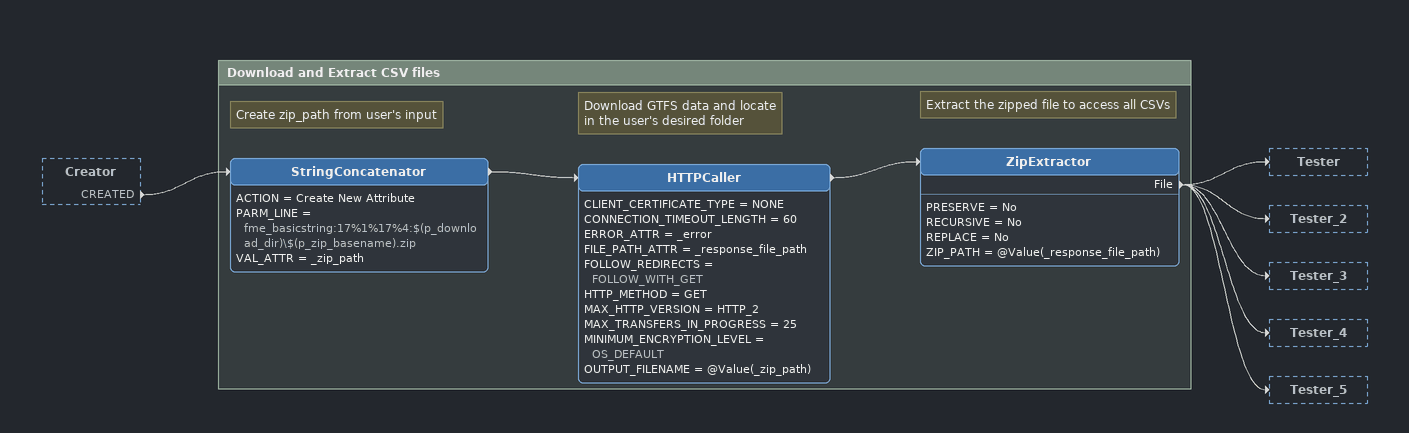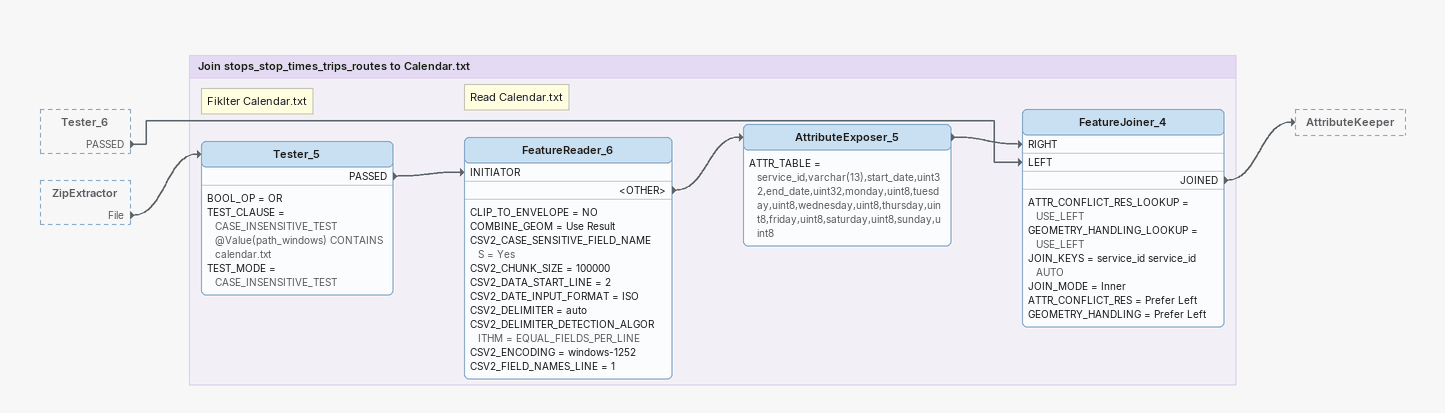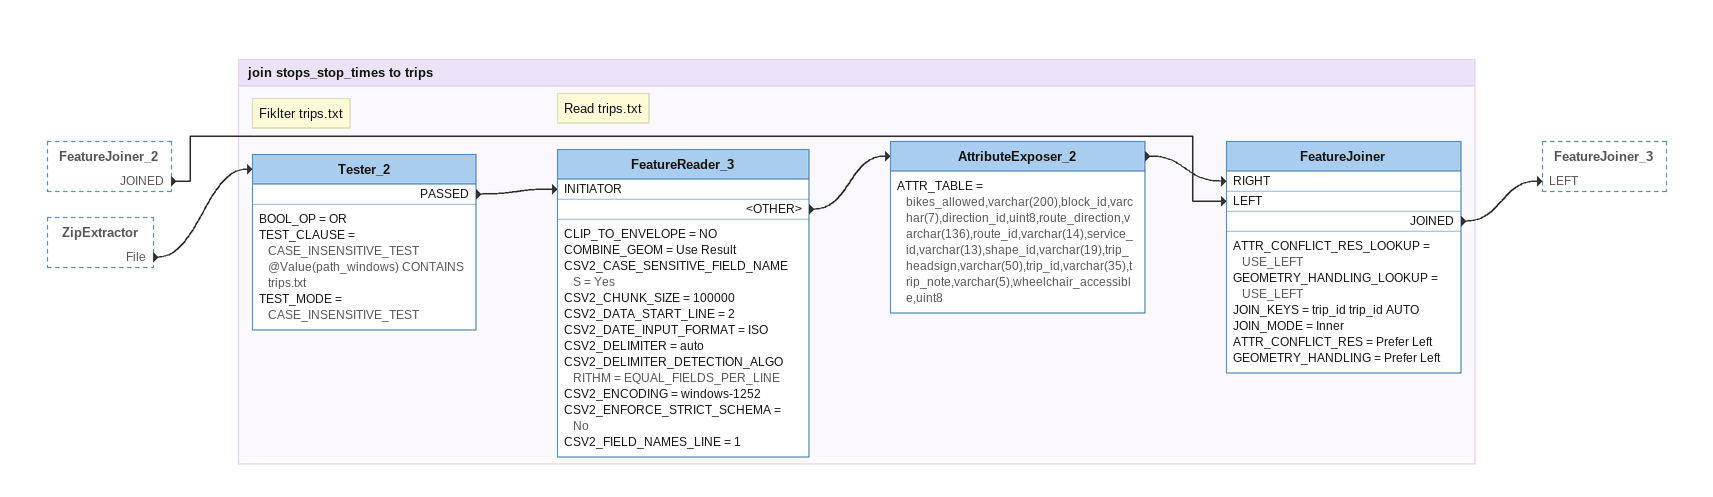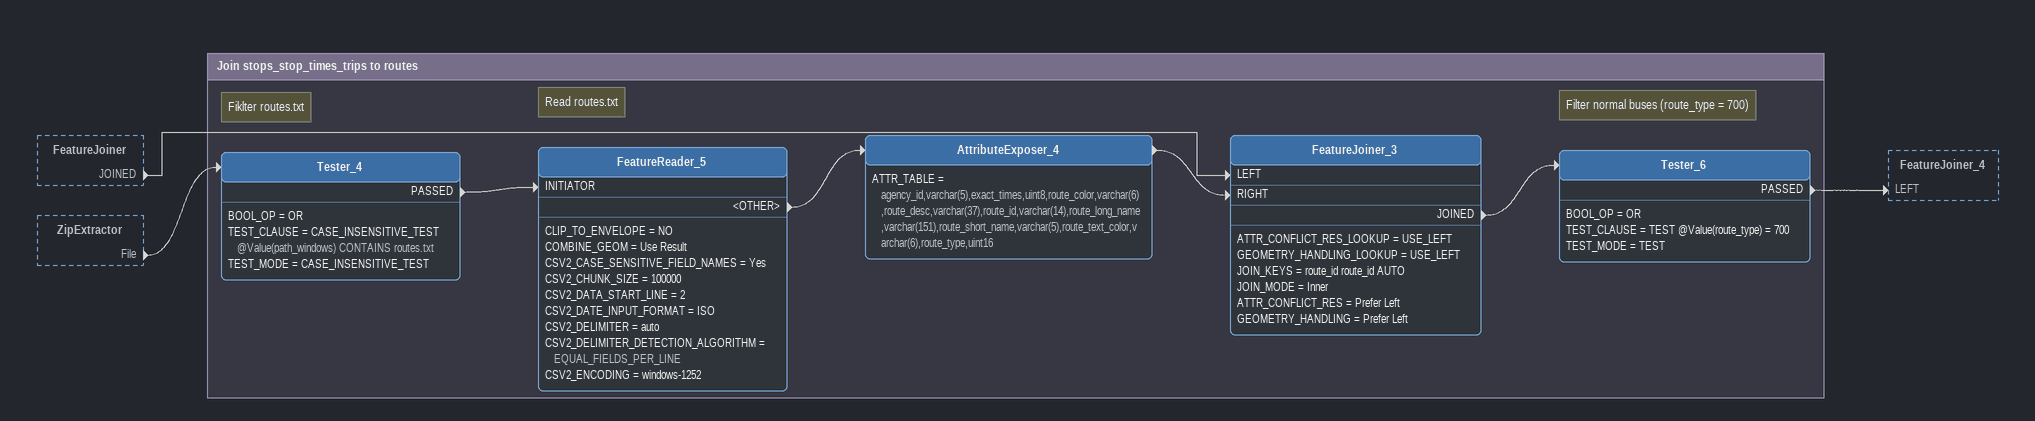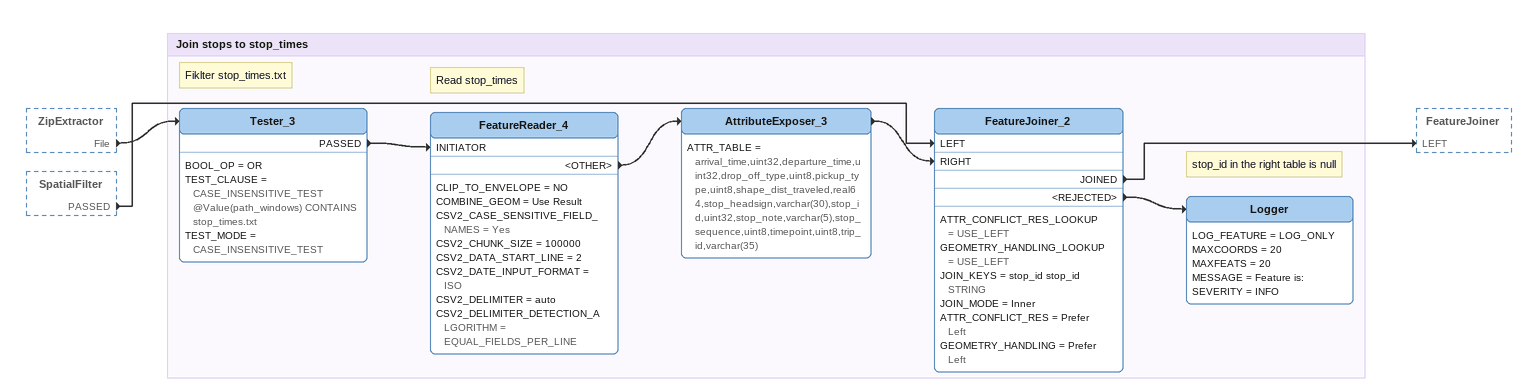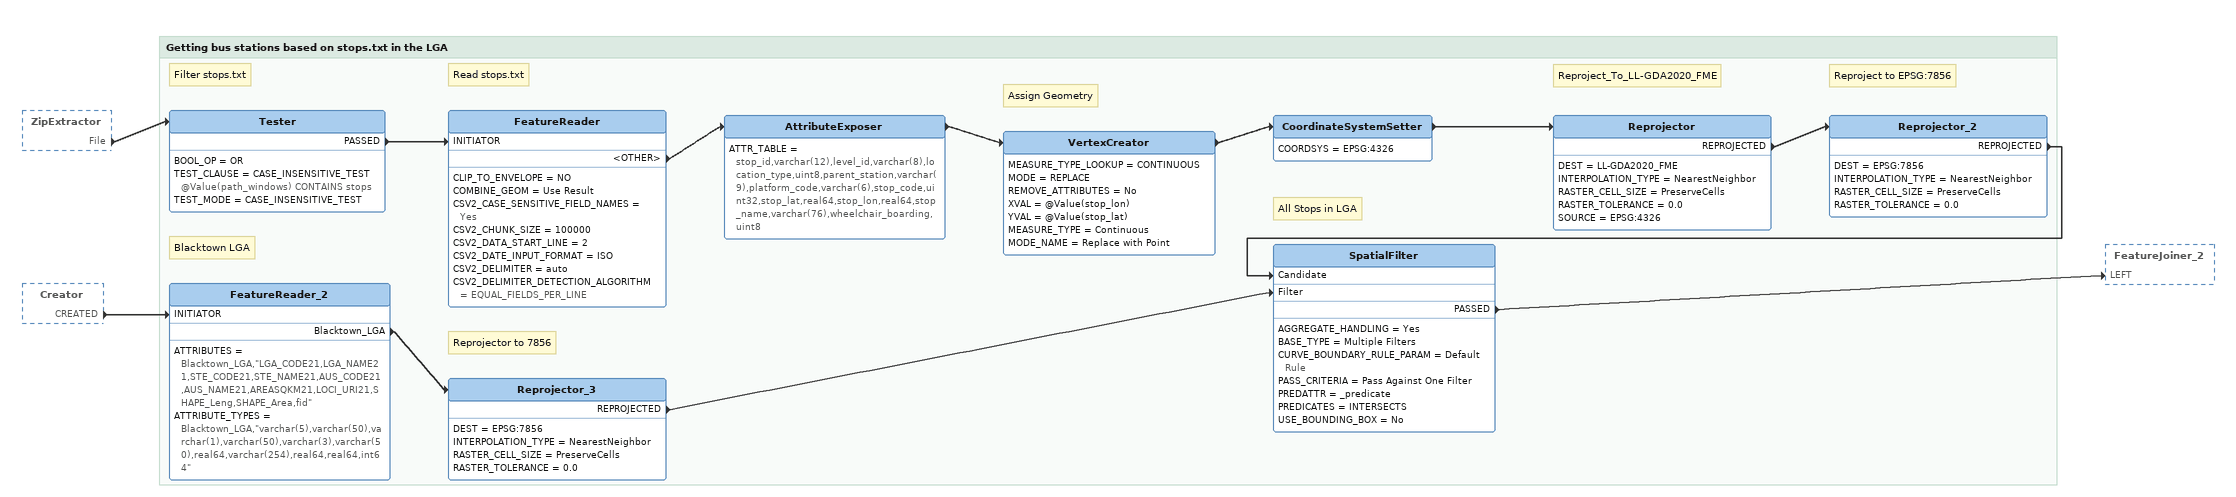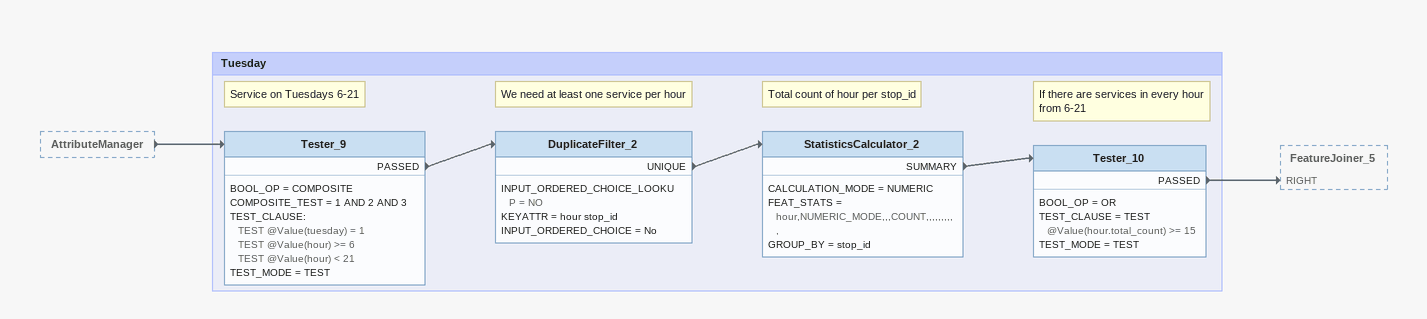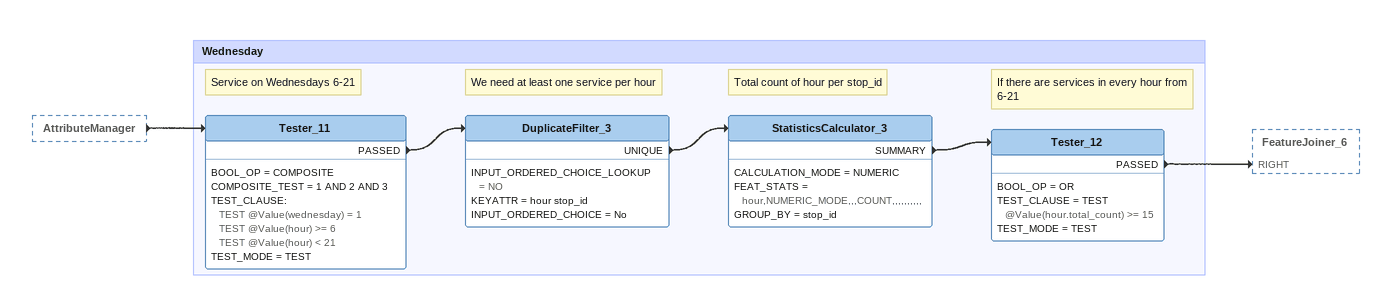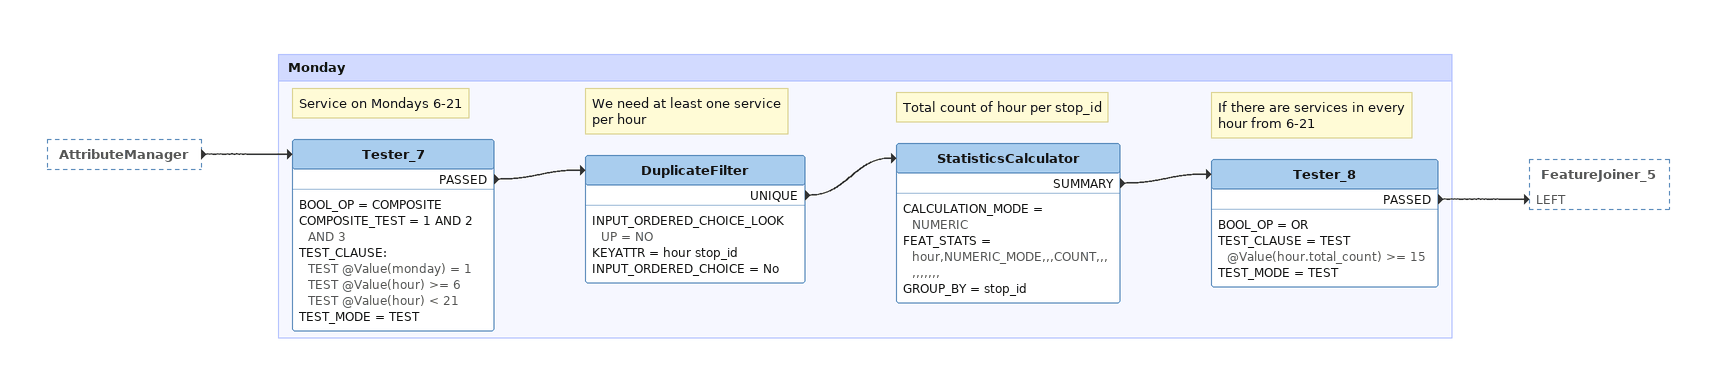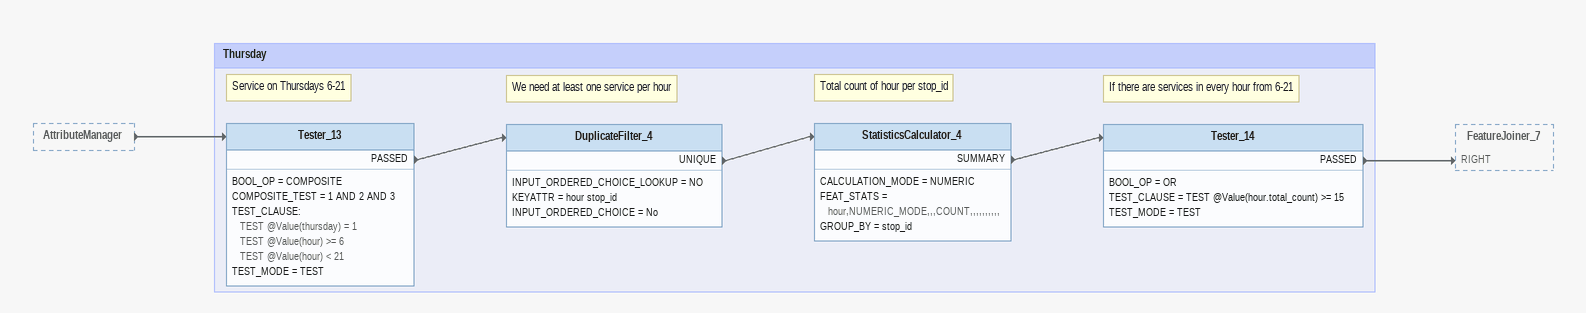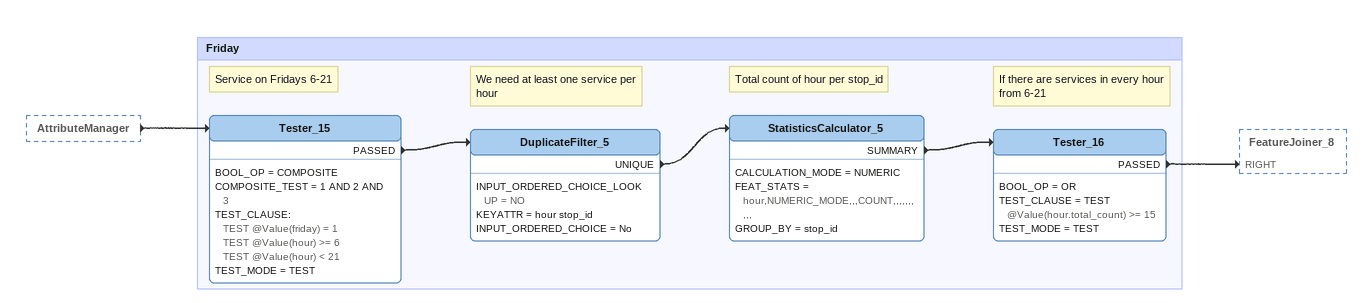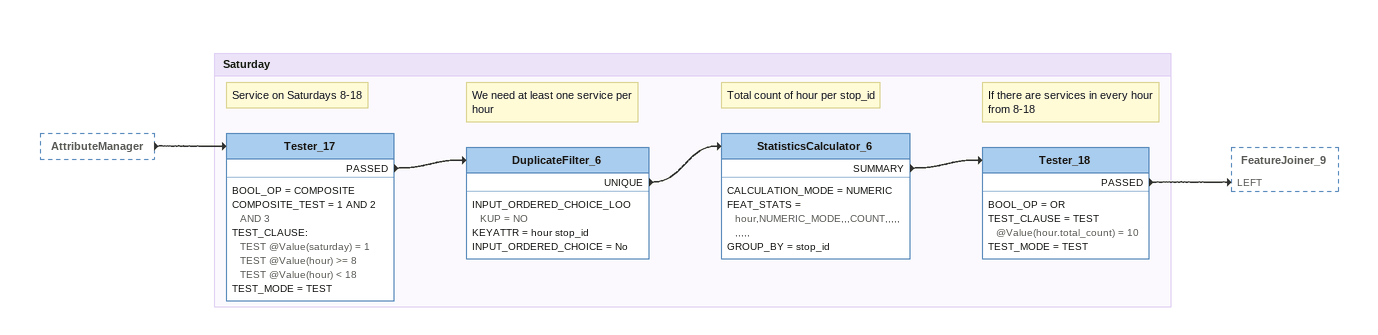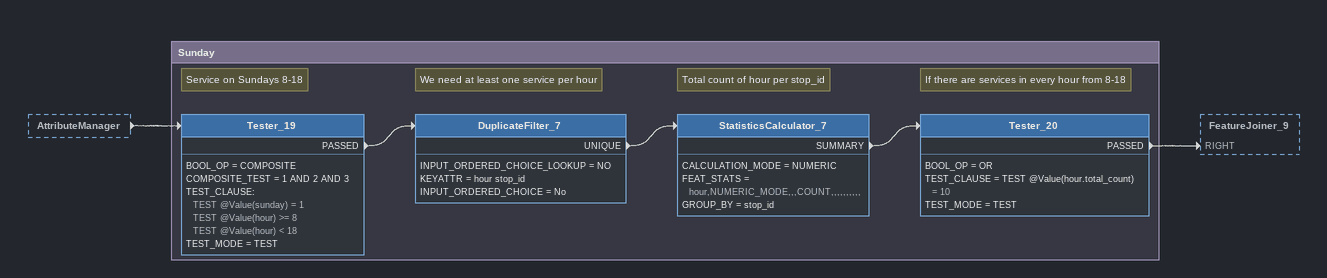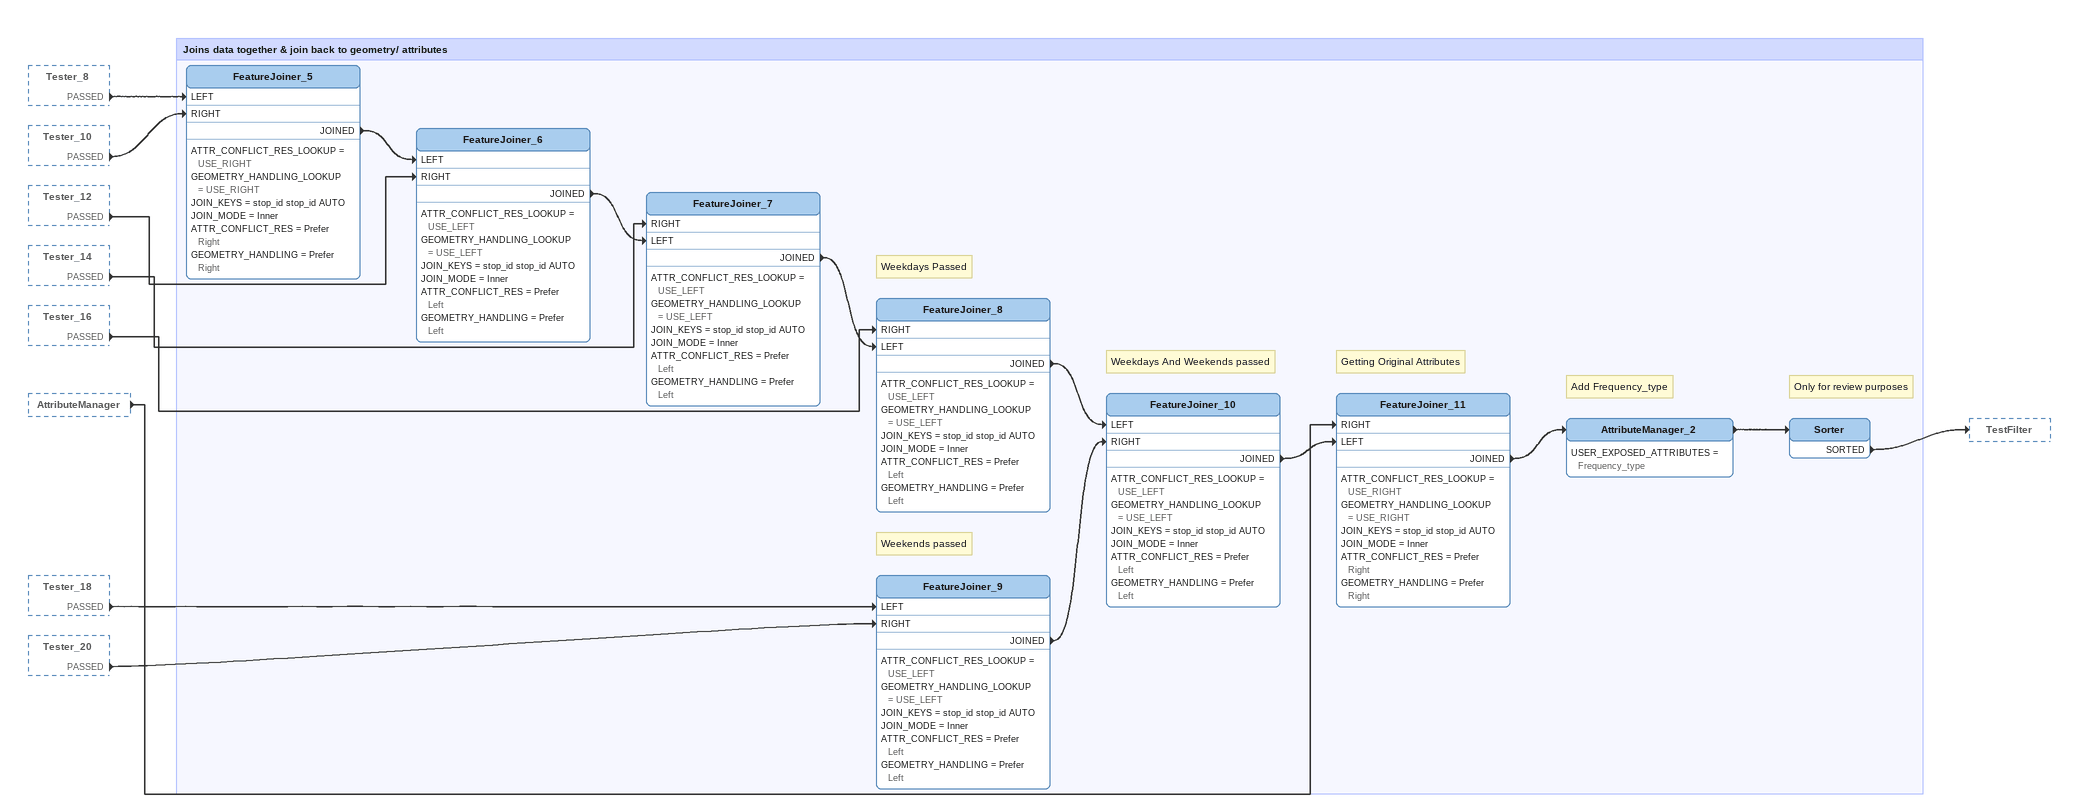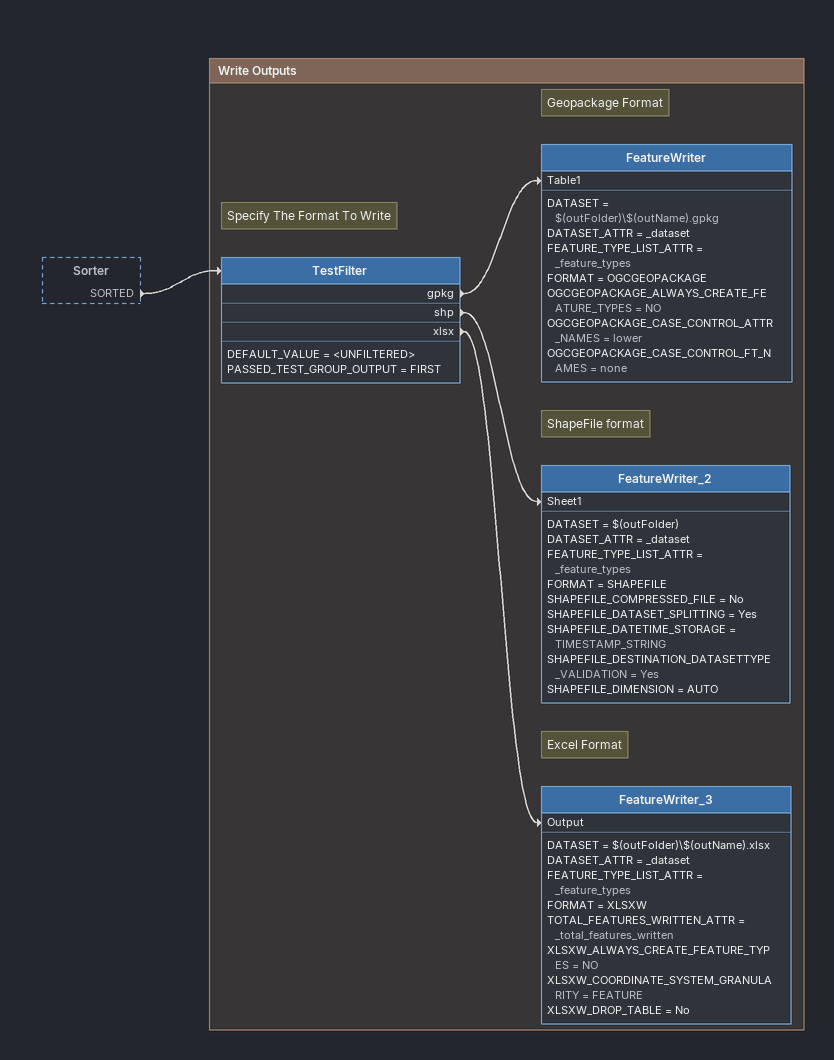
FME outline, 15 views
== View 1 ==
Creator [outside]
    CREATED -> StringConcatenator

Bookmark: Download and Extract CSV files
Note: Create zip_path from user's input
StringConcatenator
    ACTION = Create New Attribute
    PARM_LINE = fme_basicstring:17%1%17%4:$(p_download_dir)\$(p_zip_basename).zip
    VAL_ATTR = _zip_path
    -> HTTPCaller
Note: Download GTFS data and locate / in the user's desired folder
HTTPCaller
    CLIENT_CERTIFICATE_TYPE = NONE
    CONNECTION_TIMEOUT_LENGTH = 60
    ERROR_ATTR = _error
    FILE_PATH_ATTR = _response_file_path
    FOLLOW_REDIRECTS = FOLLOW_WITH_GET
    HTTP_METHOD = GET
    MAX_HTTP_VERSION = HTTP_2
    MAX_TRANSFERS_IN_PROGRESS = 25
    MINIMUM_ENCRYPTION_LEVEL = OS_DEFAULT
    OUTPUT_FILENAME = @Value(_zip_path)
    -> ZipExtractor
Note: Extract the zipped file to access all CSVs
ZipExtractor
    PRESERVE = No
    RECURSIVE = No
    REPLACE = No
    ZIP_PATH = @Value(_response_file_path)
    File -> Tester
    File -> Tester_2
    File -> Tester_3
    File -> Tester_4
    File -> Tester_5

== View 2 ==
Tester_6 [outside]
    PASSED -> FeatureJoiner_4 [LEFT]
ZipExtractor [outside]
    File -> Tester_5

Bookmark: Join stops_stop_times_trips_routes to Calendar.txt
Note: Fiklter Calendar.txt
Tester_5
    BOOL_OP = OR
    TEST_CLAUSE = CASE_INSENSITIVE_TEST @Value(path_windows) CONTAINS calendar.txt
    TEST_MODE = CASE_INSENSITIVE_TEST
    PASSED -> FeatureReader_6 [INITIATOR]
Note: Read Calendar.txt
FeatureReader_6
    CLIP_TO_ENVELOPE = NO
    COMBINE_GEOM = Use Result
    CSV2_CASE_SENSITIVE_FIELD_NAMES = Yes
    CSV2_CHUNK_SIZE = 100000
    CSV2_DATA_START_LINE = 2
    CSV2_DATE_INPUT_FORMAT = ISO
    CSV2_DELIMITER = auto
    CSV2_DELIMITER_DETECTION_ALGORITHM = EQUAL_FIELDS_PER_LINE
    CSV2_ENCODING = windows-1252
    CSV2_FIELD_NAMES_LINE = 1
    <OTHER> -> AttributeExposer_5
AttributeExposer_5
    ATTR_TABLE = service_id,varchar(13),start_date,uint32,end_date,uint32,monday,uint8,tuesday,uint8,wednesday,uint8,thursday,uint8,friday,uint8,saturday,uint8,sunday,uint8
    -> FeatureJoiner_4 [RIGHT]
FeatureJoiner_4
    ATTR_CONFLICT_RES_LOOKUP = USE_LEFT
    GEOMETRY_HANDLING_LOOKUP = USE_LEFT
    JOIN_KEYS = service_id service_id AUTO
    JOIN_MODE = Inner
    ATTR_CONFLICT_RES = Prefer Left
    GEOMETRY_HANDLING = Prefer Left
    JOINED -> AttributeKeeper

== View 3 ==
FeatureJoiner_2 [outside]
    JOINED -> FeatureJoiner [LEFT]
ZipExtractor [outside]
    File -> Tester_2

Bookmark: join stops_stop_times to trips
Note: Fiklter trips.txt
Tester_2
    BOOL_OP = OR
    TEST_CLAUSE = CASE_INSENSITIVE_TEST @Value(path_windows) CONTAINS trips.txt
    TEST_MODE = CASE_INSENSITIVE_TEST
    PASSED -> FeatureReader_3 [INITIATOR]
Note: Read trips.txt
FeatureReader_3
    CLIP_TO_ENVELOPE = NO
    COMBINE_GEOM = Use Result
    CSV2_CASE_SENSITIVE_FIELD_NAMES = Yes
    CSV2_CHUNK_SIZE = 100000
    CSV2_DATA_START_LINE = 2
    CSV2_DATE_INPUT_FORMAT = ISO
    CSV2_DELIMITER = auto
    CSV2_DELIMITER_DETECTION_ALGORITHM = EQUAL_FIELDS_PER_LINE
    CSV2_ENCODING = windows-1252
    CSV2_ENFORCE_STRICT_SCHEMA = No
    CSV2_FIELD_NAMES_LINE = 1
    <OTHER> -> AttributeExposer_2
AttributeExposer_2
    ATTR_TABLE = bikes_allowed,varchar(200),block_id,varchar(7),direction_id,uint8,route_direction,varchar(136),route_id,varchar(14),service_id,varchar(13),shape_id,varchar(19),trip_headsign,varchar(50),trip_id,varchar(35),trip_note,varchar(5),wheelchair_accessible,uint8
    -> FeatureJoiner [RIGHT]
FeatureJoiner
    ATTR_CONFLICT_RES_LOOKUP = USE_LEFT
    GEOMETRY_HANDLING_LOOKUP = USE_LEFT
    JOIN_KEYS = trip_id trip_id AUTO
    JOIN_MODE = Inner
    ATTR_CONFLICT_RES = Prefer Left
    GEOMETRY_HANDLING = Prefer Left
    JOINED -> FeatureJoiner_3 [LEFT]

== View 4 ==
FeatureJoiner [outside]
    JOINED -> FeatureJoiner_3 [LEFT]
ZipExtractor [outside]
    File -> Tester_4

Bookmark: Join stops_stop_times_trips to routes
Note: Fiklter routes.txt
Tester_4
    BOOL_OP = OR
    TEST_CLAUSE = CASE_INSENSITIVE_TEST @Value(path_windows) CONTAINS routes.txt
    TEST_MODE = CASE_INSENSITIVE_TEST
    PASSED -> FeatureReader_5 [INITIATOR]
Note: Read routes.txt
FeatureReader_5
    CLIP_TO_ENVELOPE = NO
    COMBINE_GEOM = Use Result
    CSV2_CASE_SENSITIVE_FIELD_NAMES = Yes
    CSV2_CHUNK_SIZE = 100000
    CSV2_DATA_START_LINE = 2
    CSV2_DATE_INPUT_FORMAT = ISO
    CSV2_DELIMITER = auto
    CSV2_DELIMITER_DETECTION_ALGORITHM = EQUAL_FIELDS_PER_LINE
    CSV2_ENCODING = windows-1252
    <OTHER> -> AttributeExposer_4
AttributeExposer_4
    ATTR_TABLE = agency_id,varchar(5),exact_times,uint8,route_color,varchar(6),route_desc,varchar(37),route_id,varchar(14),route_long_name,varchar(151),route_short_name,varchar(5),route_text_color,varchar(6),route_type,uint16
    -> FeatureJoiner_3 [RIGHT]
FeatureJoiner_3
    ATTR_CONFLICT_RES_LOOKUP = USE_LEFT
    GEOMETRY_HANDLING_LOOKUP = USE_LEFT
    JOIN_KEYS = route_id route_id AUTO
    JOIN_MODE = Inner
    ATTR_CONFLICT_RES = Prefer Left
    GEOMETRY_HANDLING = Prefer Left
    JOINED -> Tester_6
Note: Filter normal buses (route_type = 700)
Tester_6
    BOOL_OP = OR
    TEST_CLAUSE = TEST @Value(route_type) = 700
    TEST_MODE = TEST
    PASSED -> FeatureJoiner_4 [LEFT]

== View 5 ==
ZipExtractor [outside]
    File -> Tester_3
SpatialFilter [outside]
    PASSED -> FeatureJoiner_2 [LEFT]

Bookmark: Join stops to stop_times
Note: Fiklter stop_times.txt
Tester_3
    BOOL_OP = OR
    TEST_CLAUSE = CASE_INSENSITIVE_TEST @Value(path_windows) CONTAINS stop_times.txt
    TEST_MODE = CASE_INSENSITIVE_TEST
    PASSED -> FeatureReader_4 [INITIATOR]
Note: Read stop_times
FeatureReader_4
    CLIP_TO_ENVELOPE = NO
    COMBINE_GEOM = Use Result
    CSV2_CASE_SENSITIVE_FIELD_NAMES = Yes
    CSV2_CHUNK_SIZE = 100000
    CSV2_DATA_START_LINE = 2
    CSV2_DATE_INPUT_FORMAT = ISO
    CSV2_DELIMITER = auto
    CSV2_DELIMITER_DETECTION_ALGORITHM = EQUAL_FIELDS_PER_LINE
    <OTHER> -> AttributeExposer_3
AttributeExposer_3
    ATTR_TABLE = arrival_time,uint32,departure_time,uint32,drop_off_type,uint8,pickup_type,uint8,shape_dist_traveled,real64,stop_headsign,varchar(30),stop_id,uint32,stop_note,varchar(5),stop_sequence,uint8,timepoint,uint8,trip_id,varchar(35)
    -> FeatureJoiner_2 [RIGHT]
FeatureJoiner_2
    ATTR_CONFLICT_RES_LOOKUP = USE_LEFT
    GEOMETRY_HANDLING_LOOKUP = USE_LEFT
    JOIN_KEYS = stop_id stop_id STRING
    JOIN_MODE = Inner
    ATTR_CONFLICT_RES = Prefer Left
    GEOMETRY_HANDLING = Prefer Left
    JOINED -> FeatureJoiner [LEFT]
    <REJECTED> -> Logger
Note: stop_id in the right table is null
Logger
    LOG_FEATURE = LOG_ONLY
    MAXCOORDS = 20
    MAXFEATS = 20
    MESSAGE = Feature is:
    SEVERITY = INFO

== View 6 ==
ZipExtractor [outside]
    File -> Tester
Creator [outside]
    CREATED -> FeatureReader_2 [INITIATOR]

Bookmark: Getting bus stations based on stops.txt in the LGA
Note: Filter stops.txt
Tester
    BOOL_OP = OR
    TEST_CLAUSE = CASE_INSENSITIVE_TEST @Value(path_windows) CONTAINS stops
    TEST_MODE = CASE_INSENSITIVE_TEST
    PASSED -> FeatureReader [INITIATOR]
Note: Read stops.txt
FeatureReader
    CLIP_TO_ENVELOPE = NO
    COMBINE_GEOM = Use Result
    CSV2_CASE_SENSITIVE_FIELD_NAMES = Yes
    CSV2_CHUNK_SIZE = 100000
    CSV2_DATA_START_LINE = 2
    CSV2_DATE_INPUT_FORMAT = ISO
    CSV2_DELIMITER = auto
    CSV2_DELIMITER_DETECTION_ALGORITHM = EQUAL_FIELDS_PER_LINE
    <OTHER> -> AttributeExposer
AttributeExposer
    ATTR_TABLE = stop_id,varchar(12),level_id,varchar(8),location_type,uint8,parent_station,varchar(9),platform_code,varchar(6),stop_code,uint32,stop_lat,real64,stop_lon,real64,stop_name,varchar(76),wheelchair_boarding,uint8
    -> VertexCreator
Note: Assign Geometry
VertexCreator
    MEASURE_TYPE_LOOKUP = CONTINUOUS
    MODE = REPLACE
    REMOVE_ATTRIBUTES = No
    XVAL = @Value(stop_lon)
    YVAL = @Value(stop_lat)
    MEASURE_TYPE = Continuous
    MODE_NAME = Replace with Point
    -> CoordinateSystemSetter
CoordinateSystemSetter
    COORDSYS = EPSG:4326
    -> Reprojector
Note: Reproject_To_LL-GDA2020_FME
Reprojector
    DEST = LL-GDA2020_FME
    INTERPOLATION_TYPE = NearestNeighbor
    RASTER_CELL_SIZE = PreserveCells
    RASTER_TOLERANCE = 0.0
    SOURCE = EPSG:4326
    REPROJECTED -> Reprojector_2
Note: Reproject to EPSG:7856
Reprojector_2
    DEST = EPSG:7856
    INTERPOLATION_TYPE = NearestNeighbor
    RASTER_CELL_SIZE = PreserveCells
    RASTER_TOLERANCE = 0.0
    REPROJECTED -> SpatialFilter [Candidate]
Note: Blacktown LGA
FeatureReader_2
    ATTRIBUTES = Blacktown_LGA,"LGA_CODE21,LGA_NAME21,STE_CODE21,STE_NAME21,AUS_CODE21,AUS_NAME21,AREASQKM21,LOCI_URI21,SHAPE_Leng,SHAPE_Area,fid"
    ATTRIBUTE_TYPES = Blacktown_LGA,"varchar(5),varchar(50),varchar(1),varchar(50),varchar(3),varchar(50),real64,varchar(254),real64,real64,int64"
    Blacktown_LGA -> Reprojector_3
Note: Reprojector to 7856
Reprojector_3
    DEST = EPSG:7856
    INTERPOLATION_TYPE = NearestNeighbor
    RASTER_CELL_SIZE = PreserveCells
    RASTER_TOLERANCE = 0.0
    REPROJECTED -> SpatialFilter [Filter]
Note: All Stops in LGA
SpatialFilter
    AGGREGATE_HANDLING = Yes
    BASE_TYPE = Multiple Filters
    CURVE_BOUNDARY_RULE_PARAM = Default Rule
    PASS_CRITERIA = Pass Against One Filter
    PREDATTR = _predicate
    PREDICATES = INTERSECTS
    USE_BOUNDING_BOX = No
    PASSED -> FeatureJoiner_2 [LEFT]

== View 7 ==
AttributeManager [outside]
    -> Tester_9

Bookmark: Tuesday
Note: Service on Tuesdays 6-21
Tester_9
    BOOL_OP = COMPOSITE
    COMPOSITE_TEST = 1 AND 2 AND 3
    TEST_CLAUSE:
      TEST @Value(tuesday) = 1
      TEST @Value(hour) >= 6
      TEST @Value(hour) < 21
    TEST_MODE = TEST
    PASSED -> DuplicateFilter_2
Note: We need at least one service per hour
DuplicateFilter_2
    INPUT_ORDERED_CHOICE_LOOKUP = NO
    KEYATTR = hour stop_id
    INPUT_ORDERED_CHOICE = No
    UNIQUE -> StatisticsCalculator_2
Note: Total count of hour per stop_id
StatisticsCalculator_2
    CALCULATION_MODE = NUMERIC
    FEAT_STATS = hour,NUMERIC_MODE,,,COUNT,,,,,,,,,,
    GROUP_BY = stop_id
    SUMMARY -> Tester_10
Note: If there are services in every hour from 6-21
Tester_10
    BOOL_OP = OR
    TEST_CLAUSE = TEST @Value(hour.total_count) >= 15
    TEST_MODE = TEST
    PASSED -> FeatureJoiner_5 [RIGHT]

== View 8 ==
AttributeManager [outside]
    -> Tester_11

Bookmark: Wednesday
Note: Service on Wednesdays 6-21
Tester_11
    BOOL_OP = COMPOSITE
    COMPOSITE_TEST = 1 AND 2 AND 3
    TEST_CLAUSE:
      TEST @Value(wednesday) = 1
      TEST @Value(hour) >= 6
      TEST @Value(hour) < 21
    TEST_MODE = TEST
    PASSED -> DuplicateFilter_3
Note: We need at least one service per hour
DuplicateFilter_3
    INPUT_ORDERED_CHOICE_LOOKUP = NO
    KEYATTR = hour stop_id
    INPUT_ORDERED_CHOICE = No
    UNIQUE -> StatisticsCalculator_3
Note: Total count of hour per stop_id
StatisticsCalculator_3
    CALCULATION_MODE = NUMERIC
    FEAT_STATS = hour,NUMERIC_MODE,,,COUNT,,,,,,,,,,
    GROUP_BY = stop_id
    SUMMARY -> Tester_12
Note: If there are services in every hour from 6-21
Tester_12
    BOOL_OP = OR
    TEST_CLAUSE = TEST @Value(hour.total_count) >= 15
    TEST_MODE = TEST
    PASSED -> FeatureJoiner_6 [RIGHT]

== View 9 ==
AttributeManager [outside]
    -> Tester_7

Bookmark: Monday
Note: Service on Mondays 6-21
Tester_7
    BOOL_OP = COMPOSITE
    COMPOSITE_TEST = 1 AND 2 AND 3
    TEST_CLAUSE:
      TEST @Value(monday) = 1
      TEST @Value(hour) >= 6
      TEST @Value(hour) < 21
    TEST_MODE = TEST
    PASSED -> DuplicateFilter
Note: We need at least one service per hour
DuplicateFilter
    INPUT_ORDERED_CHOICE_LOOKUP = NO
    KEYATTR = hour stop_id
    INPUT_ORDERED_CHOICE = No
    UNIQUE -> StatisticsCalculator
Note: Total count of hour per stop_id
StatisticsCalculator
    CALCULATION_MODE = NUMERIC
    FEAT_STATS = hour,NUMERIC_MODE,,,COUNT,,,,,,,,,,
    GROUP_BY = stop_id
    SUMMARY -> Tester_8
Note: If there are services in every hour from 6-21
Tester_8
    BOOL_OP = OR
    TEST_CLAUSE = TEST @Value(hour.total_count) >= 15
    TEST_MODE = TEST
    PASSED -> FeatureJoiner_5 [LEFT]

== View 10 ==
AttributeManager [outside]
    -> Tester_13

Bookmark: Thursday
Note: Service on Thursdays 6-21
Tester_13
    BOOL_OP = COMPOSITE
    COMPOSITE_TEST = 1 AND 2 AND 3
    TEST_CLAUSE:
      TEST @Value(thursday) = 1
      TEST @Value(hour) >= 6
      TEST @Value(hour) < 21
    TEST_MODE = TEST
    PASSED -> DuplicateFilter_4
Note: We need at least one service per hour
DuplicateFilter_4
    INPUT_ORDERED_CHOICE_LOOKUP = NO
    KEYATTR = hour stop_id
    INPUT_ORDERED_CHOICE = No
    UNIQUE -> StatisticsCalculator_4
Note: Total count of hour per stop_id
StatisticsCalculator_4
    CALCULATION_MODE = NUMERIC
    FEAT_STATS = hour,NUMERIC_MODE,,,COUNT,,,,,,,,,,
    GROUP_BY = stop_id
    SUMMARY -> Tester_14
Note: If there are services in every hour from 6-21
Tester_14
    BOOL_OP = OR
    TEST_CLAUSE = TEST @Value(hour.total_count) >= 15
    TEST_MODE = TEST
    PASSED -> FeatureJoiner_7 [RIGHT]

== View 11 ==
AttributeManager [outside]
    -> Tester_15

Bookmark: Friday
Note: Service on Fridays 6-21
Tester_15
    BOOL_OP = COMPOSITE
    COMPOSITE_TEST = 1 AND 2 AND 3
    TEST_CLAUSE:
      TEST @Value(friday) = 1
      TEST @Value(hour) >= 6
      TEST @Value(hour) < 21
    TEST_MODE = TEST
    PASSED -> DuplicateFilter_5
Note: We need at least one service per hour
DuplicateFilter_5
    INPUT_ORDERED_CHOICE_LOOKUP = NO
    KEYATTR = hour stop_id
    INPUT_ORDERED_CHOICE = No
    UNIQUE -> StatisticsCalculator_5
Note: Total count of hour per stop_id
StatisticsCalculator_5
    CALCULATION_MODE = NUMERIC
    FEAT_STATS = hour,NUMERIC_MODE,,,COUNT,,,,,,,,,,
    GROUP_BY = stop_id
    SUMMARY -> Tester_16
Note: If there are services in every hour from 6-21
Tester_16
    BOOL_OP = OR
    TEST_CLAUSE = TEST @Value(hour.total_count) >= 15
    TEST_MODE = TEST
    PASSED -> FeatureJoiner_8 [RIGHT]

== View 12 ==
AttributeManager [outside]
    -> Tester_17

Bookmark: Saturday
Note: Service on Saturdays 8-18
Tester_17
    BOOL_OP = COMPOSITE
    COMPOSITE_TEST = 1 AND 2 AND 3
    TEST_CLAUSE:
      TEST @Value(saturday) = 1
      TEST @Value(hour) >= 8
      TEST @Value(hour) < 18
    TEST_MODE = TEST
    PASSED -> DuplicateFilter_6
Note: We need at least one service per hour
DuplicateFilter_6
    INPUT_ORDERED_CHOICE_LOOKUP = NO
    KEYATTR = hour stop_id
    INPUT_ORDERED_CHOICE = No
    UNIQUE -> StatisticsCalculator_6
Note: Total count of hour per stop_id
StatisticsCalculator_6
    CALCULATION_MODE = NUMERIC
    FEAT_STATS = hour,NUMERIC_MODE,,,COUNT,,,,,,,,,,
    GROUP_BY = stop_id
    SUMMARY -> Tester_18
Note: If there are services in every hour from 8-18
Tester_18
    BOOL_OP = OR
    TEST_CLAUSE = TEST @Value(hour.total_count) = 10
    TEST_MODE = TEST
    PASSED -> FeatureJoiner_9 [LEFT]

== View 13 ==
AttributeManager [outside]
    -> Tester_19

Bookmark: Sunday
Note: Service on Sundays 8-18
Tester_19
    BOOL_OP = COMPOSITE
    COMPOSITE_TEST = 1 AND 2 AND 3
    TEST_CLAUSE:
      TEST @Value(sunday) = 1
      TEST @Value(hour) >= 8
      TEST @Value(hour) < 18
    TEST_MODE = TEST
    PASSED -> DuplicateFilter_7
Note: We need at least one service per hour
DuplicateFilter_7
    INPUT_ORDERED_CHOICE_LOOKUP = NO
    KEYATTR = hour stop_id
    INPUT_ORDERED_CHOICE = No
    UNIQUE -> StatisticsCalculator_7
Note: Total count of hour per stop_id
StatisticsCalculator_7
    CALCULATION_MODE = NUMERIC
    FEAT_STATS = hour,NUMERIC_MODE,,,COUNT,,,,,,,,,,
    GROUP_BY = stop_id
    SUMMARY -> Tester_20
Note: If there are services in every hour from 8-18
Tester_20
    BOOL_OP = OR
    TEST_CLAUSE = TEST @Value(hour.total_count) = 10
    TEST_MODE = TEST
    PASSED -> FeatureJoiner_9 [RIGHT]

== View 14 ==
Tester_8 [outside]
    PASSED -> FeatureJoiner_5 [LEFT]
Tester_10 [outside]
    PASSED -> FeatureJoiner_5 [RIGHT]
Tester_12 [outside]
    PASSED -> FeatureJoiner_6 [RIGHT]
Tester_14 [outside]
    PASSED -> FeatureJoiner_7 [RIGHT]
Tester_16 [outside]
    PASSED -> FeatureJoiner_8 [RIGHT]
AttributeManager [outside]
    -> FeatureJoiner_11 [RIGHT]
Tester_18 [outside]
    PASSED -> FeatureJoiner_9 [LEFT]
Tester_20 [outside]
    PASSED -> FeatureJoiner_9 [RIGHT]

Bookmark: Joins data together & join back to geometry/ attributes
FeatureJoiner_5
    ATTR_CONFLICT_RES_LOOKUP = USE_RIGHT
    GEOMETRY_HANDLING_LOOKUP = USE_RIGHT
    JOIN_KEYS = stop_id stop_id AUTO
    JOIN_MODE = Inner
    ATTR_CONFLICT_RES = Prefer Right
    GEOMETRY_HANDLING = Prefer Right
    JOINED -> FeatureJoiner_6 [LEFT]
FeatureJoiner_6
    ATTR_CONFLICT_RES_LOOKUP = USE_LEFT
    GEOMETRY_HANDLING_LOOKUP = USE_LEFT
    JOIN_KEYS = stop_id stop_id AUTO
    JOIN_MODE = Inner
    ATTR_CONFLICT_RES = Prefer Left
    GEOMETRY_HANDLING = Prefer Left
    JOINED -> FeatureJoiner_7 [LEFT]
FeatureJoiner_7
    ATTR_CONFLICT_RES_LOOKUP = USE_LEFT
    GEOMETRY_HANDLING_LOOKUP = USE_LEFT
    JOIN_KEYS = stop_id stop_id AUTO
    JOIN_MODE = Inner
    ATTR_CONFLICT_RES = Prefer Left
    GEOMETRY_HANDLING = Prefer Left
    JOINED -> FeatureJoiner_8 [LEFT]
Note: Weekdays Passed
FeatureJoiner_8
    ATTR_CONFLICT_RES_LOOKUP = USE_LEFT
    GEOMETRY_HANDLING_LOOKUP = USE_LEFT
    JOIN_KEYS = stop_id stop_id AUTO
    JOIN_MODE = Inner
    ATTR_CONFLICT_RES = Prefer Left
    GEOMETRY_HANDLING = Prefer Left
    JOINED -> FeatureJoiner_10 [LEFT]
Note: Weekends passed
FeatureJoiner_9
    ATTR_CONFLICT_RES_LOOKUP = USE_LEFT
    GEOMETRY_HANDLING_LOOKUP = USE_LEFT
    JOIN_KEYS = stop_id stop_id AUTO
    JOIN_MODE = Inner
    ATTR_CONFLICT_RES = Prefer Left
    GEOMETRY_HANDLING = Prefer Left
    JOINED -> FeatureJoiner_10 [RIGHT]
Note: Weekdays And Weekends passed
FeatureJoiner_10
    ATTR_CONFLICT_RES_LOOKUP = USE_LEFT
    GEOMETRY_HANDLING_LOOKUP = USE_LEFT
    JOIN_KEYS = stop_id stop_id AUTO
    JOIN_MODE = Inner
    ATTR_CONFLICT_RES = Prefer Left
    GEOMETRY_HANDLING = Prefer Left
    JOINED -> FeatureJoiner_11 [LEFT]
Note: Getting Original Attributes
FeatureJoiner_11
    ATTR_CONFLICT_RES_LOOKUP = USE_RIGHT
    GEOMETRY_HANDLING_LOOKUP = USE_RIGHT
    JOIN_KEYS = stop_id stop_id AUTO
    JOIN_MODE = Inner
    ATTR_CONFLICT_RES = Prefer Right
    GEOMETRY_HANDLING = Prefer Right
    JOINED -> AttributeManager_2
Note: Add Frequency_type
AttributeManager_2
    USER_EXPOSED_ATTRIBUTES = Frequency_type
    -> Sorter
Note: Only for review purposes
Sorter
    SORTED -> TestFilter

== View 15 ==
Sorter [outside]
    SORTED -> TestFilter

Bookmark: Write Outputs
Note: Specify The Format To Write
TestFilter
    DEFAULT_VALUE = <UNFILTERED>
    PASSED_TEST_GROUP_OUTPUT = FIRST
    gpkg -> FeatureWriter [Table1]
    shp -> FeatureWriter_2 [Sheet1]
    xlsx -> FeatureWriter_3 [Output]
Note: Geopackage Format
FeatureWriter
    DATASET = $(outFolder)\$(outName).gpkg
    DATASET_ATTR = _dataset
    FEATURE_TYPE_LIST_ATTR = _feature_types
    FORMAT = OGCGEOPACKAGE
    OGCGEOPACKAGE_ALWAYS_CREATE_FEATURE_TYPES = NO
    OGCGEOPACKAGE_CASE_CONTROL_ATTR_NAMES = lower
    OGCGEOPACKAGE_CASE_CONTROL_FT_NAMES = none
Note: ShapeFile format
FeatureWriter_2
    DATASET = $(outFolder)
    DATASET_ATTR = _dataset
    FEATURE_TYPE_LIST_ATTR = _feature_types
    FORMAT = SHAPEFILE
    SHAPEFILE_COMPRESSED_FILE = No
    SHAPEFILE_DATASET_SPLITTING = Yes
    SHAPEFILE_DATETIME_STORAGE = TIMESTAMP_STRING
    SHAPEFILE_DESTINATION_DATASETTYPE_VALIDATION = Yes
    SHAPEFILE_DIMENSION = AUTO
Note: Excel Format
FeatureWriter_3
    DATASET = $(outFolder)\$(outName).xlsx
    DATASET_ATTR = _dataset
    FEATURE_TYPE_LIST_ATTR = _feature_types
    FORMAT = XLSXW
    TOTAL_FEATURES_WRITTEN_ATTR = _total_features_written
    XLSXW_ALWAYS_CREATE_FEATURE_TYPES = NO
    XLSXW_COORDINATE_SYSTEM_GRANULARITY = FEATURE
    XLSXW_DROP_TABLE = No
